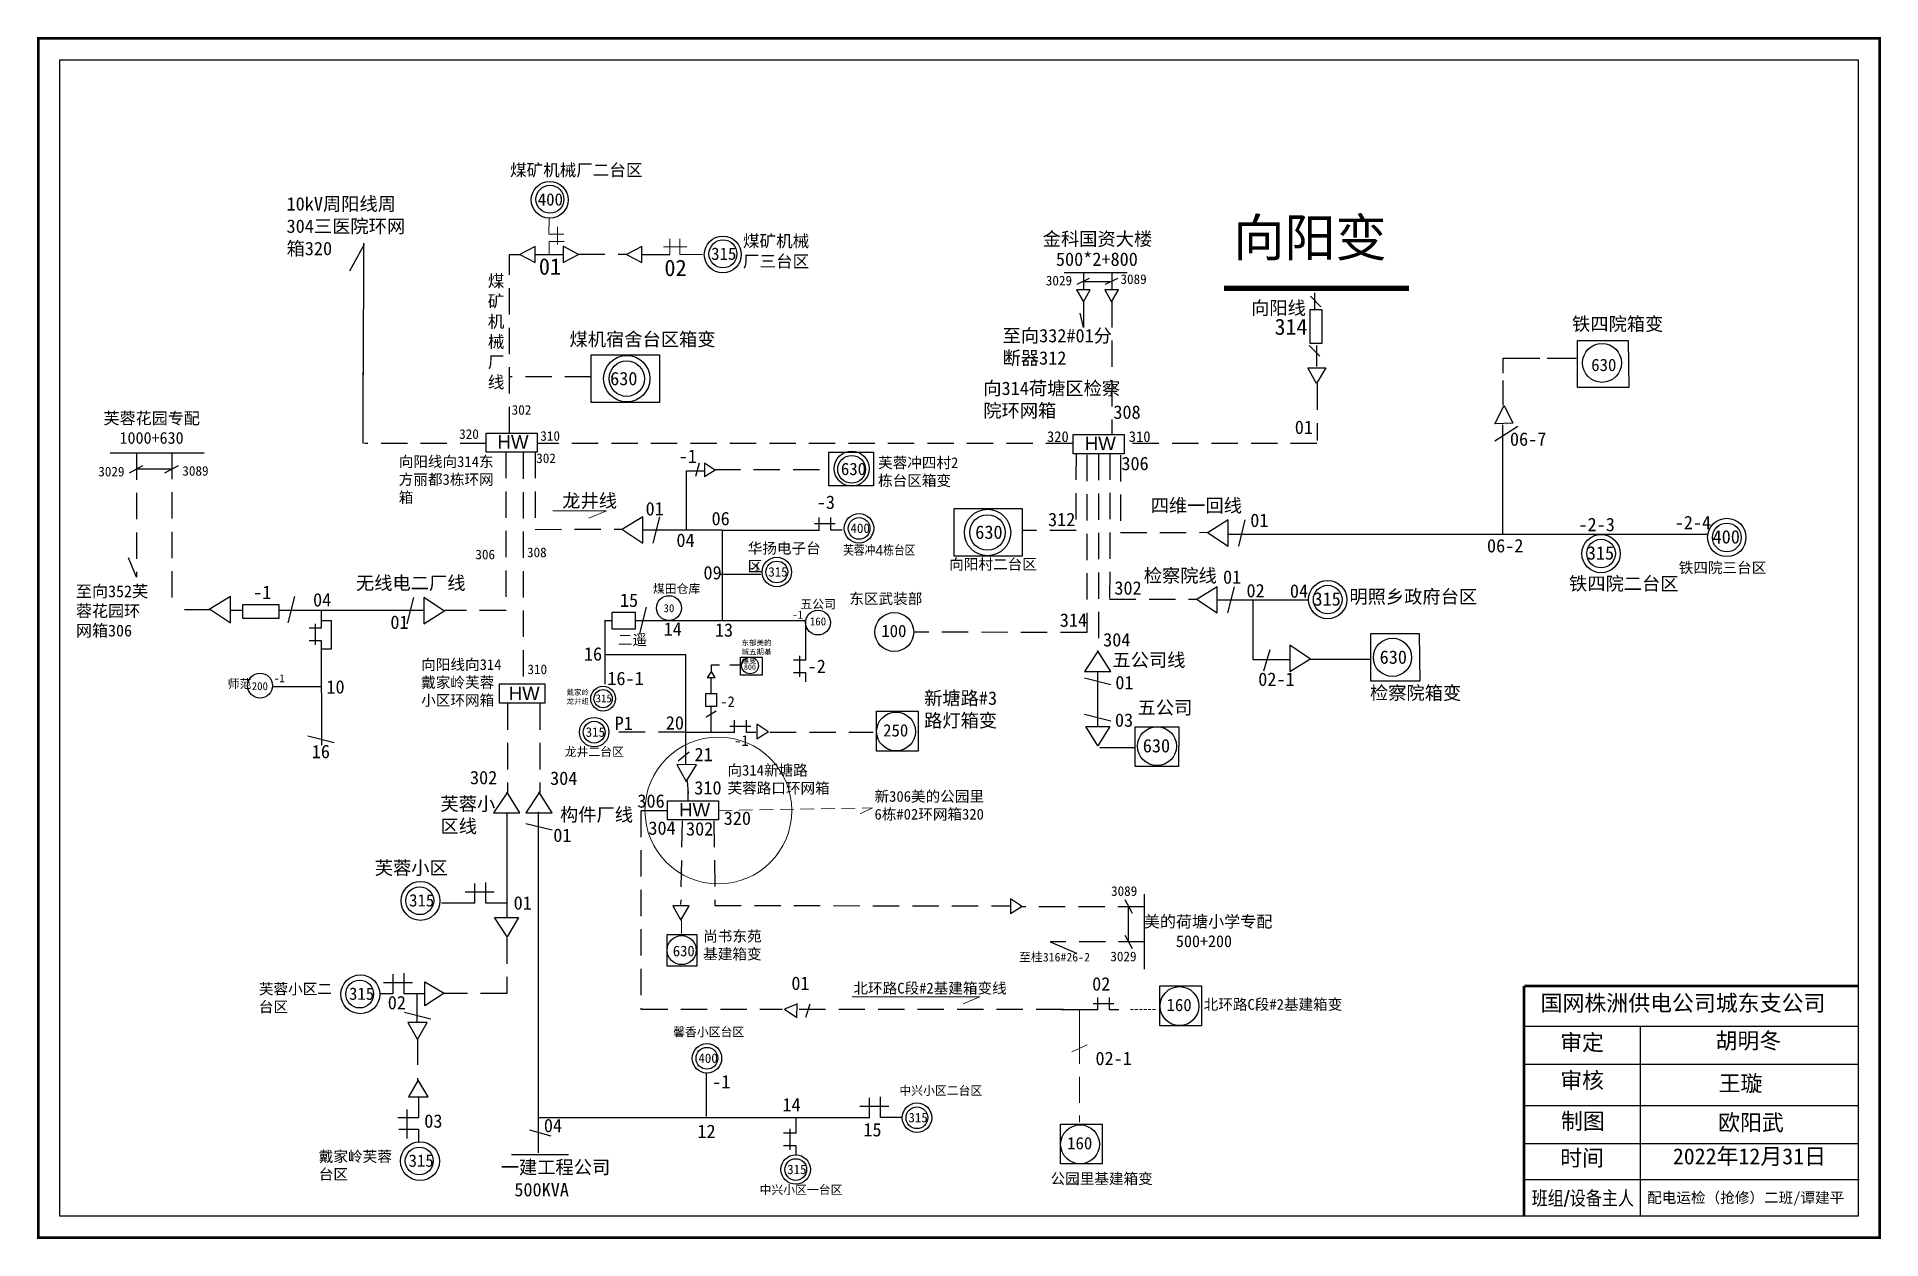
# Model space of a CAD drawing. Extents: x -442 to -97, y 0 to 224.
import ezdxf

# ---------------------------------------------------------------- set-up
doc = ezdxf.new("R2010")
doc.units = 0
doc.header["$LTSCALE"] = 0.774411
doc.linetypes.add('ACAD_ISO02W100', pattern=[15, 12, -3])
doc.linetypes.add('DASHED2', pattern=[9.525, 6.35, -3.175])
doc.layers.get('0').update_dxf_attribs({"linetype": 'CONTINUOUS'})
doc.layers.add('0-RefEdit0', color=7, linetype='CONTINUOUS')
doc.styles.add('hztxt_txtstyle_0.00_0_0', font='', dxfattribs={"bigfont": 'hztxt.shx'})
doc.styles.add('hztxt_txtstyle_2.00_0_0', font='', dxfattribs={"height": 2, "bigfont": 'hztxt.shx'})
doc.styles.add('hztxt_txtstyle_3.00_0_0', font='', dxfattribs={"height": 3, "bigfont": 'hztxt.shx'})
doc.styles.add('SimSun_txtstyle_2.30_0_0', font='simsun.ttc', dxfattribs={"height": 2.3})
doc.styles.get("Standard").update_dxf_attribs({"font": '', "height": 2.5})
doc.styles.add('字体', font='', dxfattribs={"height": 2.5})
doc.styles.add('宋体_txtstyle_1.62_0_0', font='SIMSUN.TTC', dxfattribs={"height": 1.62})
doc.styles.add('宋体_txtstyle_2.00_0_0', font='SIMSUN.TTC', dxfattribs={"height": 2})
doc.styles.add('宋体_txtstyle_200.00_0_0200', font='SIMSUN.TTC', dxfattribs={"height": 200})
doc.styles.add('宋体_txtstyle_3.00_0_0', font='SIMSUN.TTC', dxfattribs={"height": 3})
doc.styles.add('楷体_GB2312_txtstyle_1.00_0_0', font='SIMKAI.TTF', dxfattribs={"height": 1})
doc.styles.add('楷体_GB2312_txtstyle_2.00_0_0', font='', dxfattribs={"height": 2})
doc.styles.add('楷体_GB2312_txtstyle_2.50_0_0', font='', dxfattribs={"height": 2.5})
doc.styles.add('楷体_GB2312_txtstyle_200.00_0_0200', font='', dxfattribs={"height": 200})
doc.styles.get('hztxt_txtstyle_0.00_0_0').set_extended_font_data('hztxt')
doc.styles.get('hztxt_txtstyle_2.00_0_0').set_extended_font_data('hztxt')
doc.styles.get('hztxt_txtstyle_3.00_0_0').set_extended_font_data('hztxt')
doc.styles.get('Standard').set_extended_font_data('SimSun')
doc.styles.get('字体').set_extended_font_data('楷体_GB2312')
doc.styles.get('楷体_GB2312_txtstyle_2.00_0_0').set_extended_font_data('楷体_GB2312')
doc.styles.get('楷体_GB2312_txtstyle_2.50_0_0').set_extended_font_data('楷体_GB2312')
doc.styles.get('楷体_GB2312_txtstyle_200.00_0_0200').set_extended_font_data('楷体_GB2312')

msp = doc.modelspace()

# ---------------------------------------------------------------- linework, layer by layer
at = {"color": 7, "linetype": 'Continuous', "lineweight": 0, "ltscale": 0.639625}
for p, q in [((-346.03, 187.64), (-345.96, 190.61)), ((-346.03, 187.64), (-343.22, 187.64)), ((-345.96, 183.86), (-345.96, 186.3)), ((-345.96, 186.3), (-343.15, 186.3)), ((-344.43, 185.72), (-344.43, 188.99))]:
    msp.add_line(p, q, dxfattribs=at)
at = {"color": 7, "linetype": 'Continuous', "lineweight": 0, "ltscale": 0.987076}
for p, q in [((-323.41, 183.86), (-323.41, 186.77)), ((-321.55, 183.84), (-321.55, 186.75)), ((-324.61, 185.29), (-320.27, 185.29)), ((-321.55, 183.84), (-317.3, 183.84))]:
    msp.add_line(p, q, dxfattribs=at)
at = {"linetype": 'Continuous'}
for p, q in [((-380.52, 185.74), (-383.25, 180.75)), ((-380.63, 161.38), (-380.56, 185.96)), ((-201.81, 174.1), (-203.79, 176.07)), ((-202.03, 164.86), (-204.01, 166.84)), ((-202.64, 166.88), (-202.64, 162.92)), ((-202.63, 159.73), (-204.26, 162.68)), ((-204.22, 162.66), (-200.88, 162.68)), ((-200.88, 162.68), (-202.63, 159.73)), ((-167.78, 161.71), (-167.78, 164.46)), ((-167.78, 164.46), (-160.95, 164.46)), ((-159.58, 164.46), (-154.11, 164.46)), ((-380.69, 148.53), (-380.69, 161.86)), ((-167.78, 155.68), (-167.78, 160.34)), ((-169.34, 152.24), (-167.61, 155.67)), ((-167.61, 155.67), (-165.96, 152.35)), ((-169.35, 149.03), (-165.05, 151.76)), ((-165.96, 152.35), (-169.34, 152.24)), ((-167.86, 131.6), (-167.86, 152.06)), ((-219.15, 131.6), (-129.49, 131.6)), ((-423.02, 123.6), (-424.56, 127.21)), ((-405.5, 117.42), (-403.22, 117.42)), ((-221.17, 119.36), (-204.22, 119.36)), ((-207.61, 110.87), (-207.61, 105.96)), ((-203.93, 108.42), (-207.61, 110.87)), ((-214.55, 108.22), (-207.67, 108.22)), ((-211.38, 110.05), (-212.53, 106.03)), ((-207.61, 105.96), (-203.68, 108.42)), ((-203.85, 108.3), (-192.61, 108.3)), ((-252.39, 55.48), (-247.46, 53.38)), ((-163.83, 39.79), (-101.47, 39.79)), ((-142.19, 39.78), (-142.21, 4.3)), ((-163.83, 32.68), (-101.47, 32.68)), ((-163.83, 24.93), (-101.47, 24.93)), ((-163.83, 17.83), (-101.47, 17.83)), ((-163.68, 11.13), (-101.31, 11.13))]:
    msp.add_line(p, q, dxfattribs=at)
at = {"linetype": 'DASHED2'}
for p, q in [((-353.35, 150.51), (-353.35, 183.87)), ((-340.48, 183.88), (-331.52, 183.88)), ((-202.54, 159.73), (-202.54, 149.09)), ((-202.58, 148.58), (-238.5, 148.58)), ((-320.65, 94.67), (-334.55, 94.67)), ((-319.84, 90.93), (-321.87, 89.23)), ((-320.51, 92.62), (-320.51, 88.56)), ((-320.18, 85.54), (-320.02, 83.21)), ((-323.85, 79.98), (-328.82, 79.98)), ((-328.82, 79.98), (-328.82, 42.87)), ((-321.14, 78.09), (-321.42, 62.48)), ((-315.19, 78.11), (-315, 62.31)), ((-315, 62.31), (-259.75, 62.21)), ((-328.73, 42.93), (-302.36, 42.93)), ((-299.27, 42.93), (-250.94, 42.93)), ((-297.26, 43.88), (-298.09, 41.39)), ((-250.94, 42.93), (-249.87, 42.93))]:
    msp.add_line(p, q, dxfattribs=at)
at = {"color": 0, "linetype": 'Continuous'}
for p, q in [((-348.57, 185.36), (-351.45, 183.85)), ((-351.45, 183.85), (-348.57, 182.34)), ((-348.57, 182.34), (-348.57, 185.36)), ((-340.48, 183.86), (-343.36, 185.37)), ((-343.36, 185.37), (-343.36, 182.35)), ((-343.36, 182.35), (-340.48, 183.86)), ((-328.63, 185.36), (-331.5, 183.85)), ((-331.5, 183.85), (-328.63, 182.34)), ((-328.63, 182.34), (-328.63, 185.36)), ((-246.19, 178.83), (-240.9, 178.83)), ((-246.18, 170.19), (-246.77, 172.89)), ((-246.18, 175.02), (-246.18, 170.19)), ((-410.4, 146.73), (-427.96, 146.73)), ((-317.98, 144.9), (-318.61, 142.38)), ((-315.08, 143.64), (-316.97, 144.9)), ((-316.97, 144.9), (-316.97, 142.38)), ((-424.37, 143.09), (-421.85, 144.47)), ((-416.59, 143.79), (-423.04, 143.79)), ((-417.73, 143.09), (-415.21, 144.47)), ((-320.29, 132.39), (-320.29, 143.45)), ((-320.29, 143.45), (-317.1, 143.45)), ((-316.97, 142.38), (-314.96, 143.64)), ((-328.5, 134.86), (-332.43, 132.41)), ((-328.5, 129.96), (-328.5, 134.86)), ((-326.53, 129.96), (-325.3, 134.86)), ((-332.18, 132.41), (-328.5, 129.96)), ((-328.5, 132.41), (-313.7, 132.41)), ((-313.67, 132.42), (-313.67, 115.66)), ((-313.62, 132.4), (-295.49, 132.4)), ((-293.4, 132.41), (-291.21, 132.41)), ((-219.15, 134.28), (-223.08, 131.83)), ((-222.83, 131.83), (-219.15, 129.37)), ((-219.15, 129.37), (-219.15, 134.28)), ((-217.18, 129.37), (-215.95, 134.28)), ((-314.09, 124.15), (-306.44, 124.15)), ((-221.17, 121.82), (-225.1, 119.36)), ((-221.17, 116.91), (-221.17, 121.82)), ((-219.21, 116.91), (-217.98, 121.82)), ((-405.52, 120.01), (-409.45, 117.55)), ((-409.21, 117.55), (-405.52, 115.1)), ((-405.52, 115.1), (-405.52, 120.01)), ((-369.37, 117.37), (-396.44, 117.36)), ((-394.7, 115.1), (-393.47, 120.01)), ((-371.33, 119.82), (-372.56, 114.91)), ((-365.68, 117.37), (-369.37, 119.82)), ((-369.37, 119.82), (-369.37, 114.91)), ((-369.37, 114.91), (-365.44, 117.37)), ((-329.01, 113.07), (-327.78, 117.98)), ((-224.85, 119.36), (-221.17, 116.91)), ((-214.55, 119.43), (-214.55, 108.22)), ((-388.51, 115.5), (-386.7, 115.5)), ((-386.7, 115.5), (-386.7, 110.13)), ((-298.06, 115.52), (-298.06, 108.07)), ((-386.7, 110.13), (-388.56, 110.13)), ((-335.65, 109.15), (-320.53, 109.15)), ((-320.53, 109.15), (-320.53, 92.58)), ((-243.52, 109.64), (-245.97, 105.96)), ((-241.06, 105.96), (-243.52, 109.89)), ((-315.73, 105.95), (-316.46, 104.85)), ((-316.46, 104.85), (-314.99, 104.85)), ((-314.99, 104.85), (-315.73, 106.02)), ((-298.06, 105.8), (-298.06, 104.06)), ((-245.97, 105.96), (-241.06, 105.96)), ((-245.97, 104.8), (-241.06, 103.57)), ((-243.52, 105.96), (-243.52, 95.74)), ((-245.97, 97.99), (-241.06, 96.77)), ((-391.04, 93.98), (-386.13, 92.75)), ((-320.43, 94.64), (-311.36, 94.64)), ((-307.39, 94.61), (-309.12, 94.61)), ((-307.21, 96.15), (-307.21, 93.4)), ((-305.14, 94.77), (-307.21, 96.15)), ((-307.21, 93.4), (-305.01, 94.77)), ((-245.71, 95.69), (-241.22, 95.69)), ((-243.47, 92.08), (-245.71, 95.69)), ((-241.22, 95.69), (-243.47, 92.08)), ((-243.14, 91.82), (-236.73, 91.82)), ((-353.9, 83.28), (-356.36, 79.6)), ((-351.45, 79.6), (-353.9, 83.53)), ((-347.87, 83.28), (-350.32, 79.6)), ((-345.41, 79.6), (-347.87, 83.53)), ((-320.04, 83.96), (-320.04, 81.77)), ((-356.36, 79.6), (-351.45, 79.6)), ((-353.9, 79.6), (-353.9, 62.65)), ((-350.32, 79.6), (-345.41, 79.6)), ((-348.02, 79.78), (-348.02, 16.11)), ((-350.32, 77.63), (-345.41, 76.4)), ((-359.91, 66.38), (-359.91, 62.71)), ((-357.78, 62.71), (-357.78, 66.57)), ((-359.91, 62.71), (-366.09, 62.71)), ((-361.64, 64.83), (-356.23, 64.83)), ((-353.92, 62.71), (-357.78, 62.71)), ((-353.9, 62.74), (-353.9, 60.06)), ((-259.79, 63.54), (-259.79, 60.79)), ((-257.73, 62.16), (-259.79, 63.54)), ((-259.79, 60.79), (-257.59, 62.16)), ((-238.42, 63.4), (-237.05, 60.88)), ((-237.73, 55.61), (-237.73, 62.07)), ((-234.79, 50.4), (-234.79, 64.41)), ((-353.84, 56.45), (-356.2, 60.07)), ((-356.2, 60.07), (-351.72, 60.07)), ((-351.72, 60.07), (-353.84, 56.45)), ((-238.42, 56.76), (-237.05, 54.24)), ((-375.16, 49.46), (-375.16, 45.8)), ((-373.03, 45.8), (-373.03, 49.66)), ((-375.16, 45.8), (-377.51, 45.8)), ((-376.89, 47.92), (-371.48, 47.92)), ((-369.17, 45.8), (-373.03, 45.8)), ((-370.68, 45.79), (-370.68, 40.4)), ((-369.2, 48.04), (-365.59, 45.92)), ((-369.2, 43.55), (-369.2, 48.04)), ((-365.59, 45.92), (-369.2, 43.55)), ((-372.98, 42.38), (-368.08, 41.15)), ((-299.71, 43.89), (-302, 42.93)), ((-302, 42.93), (-299.72, 41.41)), ((-299.72, 41.41), (-299.64, 44)), ((-250.34, 42.86), (-243.51, 42.86)), ((-239.54, 42.83), (-241.28, 42.83)), ((-316.64, 31.13), (-316.64, 22.88)), ((-372.49, 18.79), (-372.49, 24.2)), ((-370.36, 26.52), (-370.36, 22.66)), ((-287.93, 24.83), (-282.52, 24.83)), ((-286.19, 26.38), (-286.19, 22.71)), ((-284.06, 22.71), (-284.06, 26.57)), ((-370.36, 22.66), (-374.22, 22.66)), ((-347.91, 22.7), (-286.07, 22.7)), ((-299.9, 22.7), (-299.9, 19.75)), ((-280.2, 22.71), (-284.06, 22.71)), ((-374.03, 20.53), (-370.36, 20.53)), ((-370.36, 20.53), (-370.36, 18.17)), ((-349.65, 20.4), (-345.67, 19.31)), ((-299.9, 17.48), (-299.9, 15.75)), ((-352.98, 15.8), (-342.38, 15.8))]:
    msp.add_line(p, q, dxfattribs=at)
at = {"color": 0, "linetype": 'ByBlock', "ltscale": 2}
for p, q in [((-249.77, 180.51), (-238.02, 180.51)), ((-245.09, 179.35), (-247.43, 178.24)), ((-246.16, 180.46), (-246.16, 177.34)), ((-239.81, 179.35), (-242.14, 178.24)), ((-240.9, 180.47), (-240.9, 177.35))]:
    msp.add_line(p, q, dxfattribs=at)
at = {"linetype": 'ACAD_ISO02W100'}
msp.add_line((-202.94, 173.6), (-202.94, 176.69), dxfattribs=at)
at = {"color": 0, "linetype": 'DASHED2'}
for p, q in [((-240.85, 175.16), (-240.85, 150.21)), ((-338.1, 161.02), (-353.34, 161.02)), ((-357.7, 148.58), (-380.44, 148.53)), ((-248.28, 148.58), (-348.28, 148.58)), ((-423.02, 146.71), (-423.02, 123.6)), ((-416.46, 146.82), (-416.46, 117.49)), ((-354.04, 146.97), (-354.04, 117.37)), ((-350.85, 146.86), (-350.85, 103.74)), ((-348.61, 146.97), (-348.61, 132.52)), ((-247.55, 146.66), (-247.6, 132.36)), ((-245.56, 146.45), (-245.55, 113.25)), ((-243.39, 146.6), (-243.38, 109.77)), ((-241.23, 146.7), (-241.28, 119.44)), ((-239.26, 146.39), (-239.26, 131.94)), ((-315.16, 143.68), (-293.63, 143.68)), ((-348.61, 132.52), (-332.36, 132.55)), ((-247.55, 132.34), (-257.64, 132.34)), ((-239.26, 131.94), (-223.01, 131.97)), ((-409.16, 117.5), (-416.48, 117.5)), ((-354.04, 117.37), (-365.44, 117.37)), ((-241.28, 119.47), (-225.03, 119.51)), ((-245.56, 113.25), (-277.88, 113.35)), ((-353.77, 100.01), (-353.77, 83.41)), ((-347.73, 100.01), (-347.73, 83.41)), ((-304.73, 94.68), (-285.48, 94.68)), ((-234.81, 62.04), (-257.92, 62.04)), ((-353.86, 56.33), (-353.86, 45.86)), ((-234.7, 55.48), (-252.39, 55.48)), ((-353.86, 45.86), (-365.78, 45.88)), ((-370.55, 37.43), (-370.55, 29.43))]:
    msp.add_line(p, q, dxfattribs=at)
at = {"color": 7, "linetype": 'Continuous', "lineweight": 0, "ltscale": 0.976246}
for p, q in [((-345.31, 136.01), (-335.24, 136.01)), ((-335.24, 136.01), (-338.58, 134.64))]:
    msp.add_line(p, q, dxfattribs=at)
at = {"color": 0}
for p, q in [((-295.62, 134.73), (-295.62, 132.46)), ((-293.35, 132.46), (-293.35, 134.73)), ((-296.43, 133.59), (-292.54, 133.59)), ((-388.58, 117.37), (-388.53, 114.07)), ((-388.53, 114.07), (-390.79, 114.07)), ((-389.66, 114.88), (-389.66, 110.99)), ((-335.66, 115.51), (-334.17, 115.51)), ((-335.58, 115.3), (-335.58, 103.62)), ((-329.93, 115.51), (-298.02, 115.51)), ((-390.79, 111.8), (-388.53, 111.8)), ((-388.53, 111.8), (-388.52, 92.21)), ((-298.05, 108.08), (-300.32, 108.08)), ((-299.19, 108.89), (-299.19, 105)), ((-300.32, 105.81), (-298.05, 105.81)), ((-388.64, 103.14), (-397.67, 103.14)), ((-311.39, 96.87), (-311.39, 94.6)), ((-309.12, 94.6), (-309.12, 96.87)), ((-308.31, 95.74), (-312.2, 95.74)), ((-243.55, 45.1), (-243.55, 42.83)), ((-241.28, 42.83), (-241.28, 45.1)), ((-240.47, 43.96), (-244.36, 43.96)), ((-299.9, 19.76), (-302.17, 19.76)), ((-302.17, 17.49), (-299.9, 17.49)), ((-301.03, 20.57), (-301.03, 16.68))]:
    msp.add_line(p, q, dxfattribs=at)
for p, q in [((-315.64, 106.11), (-315.64, 107.25)), ((-315.64, 107.25), (-314.13, 107.25)), ((-312.24, 107.25), (-310.34, 107.25)), ((-315.7, 101.89), (-315.7, 104.66)), ((-314.76, 98.55), (-316.65, 97.48)), ((-315.7, 94.65), (-315.7, 99.38))]:
    msp.add_line(p, q)
at = {"color": 7, "linetype": 'DASHED2', "lineweight": 0, "ltscale": 0.520111}
for p, q in [((-314.36, 80.03), (-285.59, 80.52)), ((-285.59, 80.52), (-288.92, 78.96))]:
    msp.add_line(p, q, dxfattribs=at)
at = {"color": 7, "linetype": 'Continuous', "lineweight": 0, "ltscale": 0.236353}
msp.add_line((-321.26, 59.54), (-321.26, 57.09), dxfattribs=at)
at = {"color": 7, "linetype": 'Continuous', "lineweight": 0, "ltscale": 0.980442}
msp.add_line((-289.43, 45.21), (-265.51, 45.21), dxfattribs=at)
at = {"color": 7, "linetype": 'Continuous', "lineweight": 0, "ltscale": 0.302605}
msp.add_line((-265.51, 45.21), (-268.64, 43.96), dxfattribs=at)
at = {"color": 7, "linetype": 'Continuous', "lineweight": 0, "ltscale": 1.235074}
msp.add_line((-246.93, 42.86), (-246.93, 32.74), dxfattribs=at)
at = {"color": 7, "linetype": 'DASHED2', "lineweight": 0, "ltscale": 0.11202}
msp.add_line((-237.38, 42.89), (-232.54, 42.89), dxfattribs=at)
at = {"color": 7, "linetype": 'Continuous', "lineweight": 0, "ltscale": 0.211775}
msp.add_line((-245.48, 36.29), (-248.36, 34.96), dxfattribs=at)
at = {"color": 7, "linetype": 'DASHED2', "lineweight": 0, "ltscale": 0.980442}
msp.add_line((-246.88, 30.29), (-246.88, 21.85), dxfattribs=at)
at = {"linetype": 'Continuous', "const_width": 0.5}
msp.add_lwpolyline([(-441.41, 224.22), (-97.43, 224.22), (-97.43, 0.26), (-441.41, 0.26)], close=True, dxfattribs=at)
at = {"linetype": 'Continuous'}
for points in [[(-437.36, 220.18), (-101.48, 220.18), (-101.48, 4.3), (-437.36, 4.3)], [(-153.92, 167.76), (-144.42, 167.76), (-144.32, 158.98), (-153.92, 158.98)], [(-403.18, 118.5), (-396.47, 118.5), (-396.47, 115.85), (-403.18, 115.85)], [(-192.49, 104.18), (-192.49, 113.08), (-183.48, 113.08), (-183.37, 104.18)]]:
    msp.add_lwpolyline(points, close=True, dxfattribs=at)
at = {"color": 0}
for points in [[(-246.18, 175.02), (-244.91, 177.23), (-247.46, 177.23)], [(-240.93, 175.03), (-239.65, 177.24), (-242.2, 177.24)]]:
    msp.add_lwpolyline(points, close=True, dxfattribs=at)
at = {"linetype": 'Continuous'}
for points, const_width in [([(-185.37, 177.5), (-219.92, 177.51)], 1), ([(-163.87, 47.29), (-163.9, 4.3)], 0.5), ([(-163.83, 47.29), (-101.47, 47.29)], 0.5)]:
    msp.add_lwpolyline(points, dxfattribs=dict(at, const_width=const_width))
at = {"linetype": 'ACAD_ISO02W100'}
msp.add_lwpolyline([(-201.62, 167.2), (-203.83, 167.2), (-203.83, 173.6), (-201.62, 173.6)], close=True, dxfattribs=at)
at = {"color": 0, "linetype": 'Continuous'}
for points in [[(-338.1, 156.21), (-338.1, 165.11), (-325.36, 165.11), (-325.36, 156.21)], [(-357.73, 150.48), (-348.24, 150.48), (-348.24, 146.93), (-357.73, 146.93)], [(-248.07, 150.21), (-238.58, 150.21), (-238.58, 146.65), (-248.07, 146.65)], [(-293.72, 146.93), (-285.37, 146.93), (-285.37, 140.65), (-293.72, 140.65)], [(-270.33, 127.5), (-270.33, 136.4), (-257.59, 136.4), (-257.59, 127.5)], [(-355.26, 103.69), (-346.8, 103.69), (-346.8, 100.06), (-355.26, 100.06)], [(-284.85, 98.57), (-277.06, 98.57), (-277.06, 91.11), (-284.85, 91.11)], [(-236.52, 88.22), (-236.52, 95.63), (-228.37, 95.63), (-228.44, 88.22)], [(-323.85, 81.81), (-314.36, 81.81), (-314.36, 78.26), (-323.85, 78.26)], [(-323.94, 56.85), (-318.41, 56.85), (-318.41, 50.99), (-323.94, 50.97)], [(-231.91, 47.3), (-224.13, 47.3), (-224.13, 39.84), (-231.91, 39.84)], [(-370.55, 37.29), (-368.74, 40.42), (-372.36, 40.42)], [(-370.41, 29.68), (-372.22, 26.55), (-368.6, 26.55)], [(-250.48, 21.49), (-242.69, 21.49), (-242.69, 14.03), (-250.48, 14.03)]]:
    msp.add_lwpolyline(points, close=True, dxfattribs=at)
at = {"linetype": 'DASHED2'}
for points in [[(-334.22, 117.06), (-329.9, 117.06), (-329.9, 113.89), (-334.22, 113.89)], [(-318.48, 88.56), (-322.15, 88.65), (-320.4, 85.42)], [(-322.9, 62.21), (-321.38, 59.55), (-319.83, 62.2)]]:
    msp.add_lwpolyline(points, close=True, dxfattribs=at)
for points in [[(-310.22, 108.69), (-306.19, 108.69), (-306.19, 105.29), (-310.22, 105.29)], [(-316.71, 101.89), (-314.69, 101.89), (-314.69, 99.44), (-316.71, 99.44)]]:
    msp.add_lwpolyline(points, close=True)
at = {"color": 0}
for centre in [(-345.87, 194.04), (-313.55, 183.83)]:
    msp.add_circle(centre, 3.44, dxfattribs=at)
at = {"color": 0, "linetype": 'ByBlock'}
for centre in [(-345.83, 194.16), (-313.51, 183.96)]:
    msp.add_circle(centre, 2.61, dxfattribs=at)
at = {"color": 7, "linetype": 'Continuous'}
msp.add_circle((-149.31, 163.6), 3.63, dxfattribs=at)
at = {"color": 0, "linetype": 'Continuous'}
for centre, radius in [((-331.48, 160.66), 4.33), ((-331.48, 160.66), 3.31), ((-289.48, 143.88), 3.27), ((-289.48, 143.73), 2.6), ((-288.09, 132.71), 2.75), ((-288.09, 132.71), 2.03), ((-264.09, 131.94), 4.33), ((-264.09, 131.94), 3.31), ((-303.45, 124.56), 2.75), ((-303.45, 124.56), 2.03), ((-323.6, 117.82), 2.32), ((-295.75, 115.12), 2.32), ((-281.51, 113.35), 3.63), ((-399.97, 103.35), 2.32), ((-335.89, 100.91), 2.32), ((-335.89, 100.91), 1.71), ((-337.56, 94.65), 2.75), ((-337.56, 94.65), 2.03), ((-281.17, 94.78), 3.63), ((-232.44, 92.04), 3.63), ((-370.01, 63.15), 3.63), ((-370.14, 63.19), 2.6), ((-321.22, 53.96), 2.71), ((-381.24, 45.72), 3.63), ((-381.37, 45.76), 2.6), ((-228.23, 43.51), 3.63), ((-316.5, 33.76), 2.75), ((-316.5, 33.76), 2.03), ((-277.27, 22.67), 2.75), ((-277.27, 22.67), 2.03), ((-246.8, 17.7), 3.63), ((-370.1, 14.55), 3.63), ((-370.24, 14.59), 2.6), ((-299.92, 12.99), 2.75), ((-299.92, 12.99), 2.03)]:
    msp.add_circle(centre, radius, dxfattribs=at)
at = {"linetype": 'Continuous'}
for centre, radius in [((-126, 131.01), 3.58), ((-149.49, 128), 3.58), ((-126, 131.01), 2.68), ((-149.49, 128), 2.68), ((-200.55, 119.41), 3.58), ((-200.55, 119.41), 2.68), ((-188.45, 108.62), 3.57)]:
    msp.add_circle(centre, radius, dxfattribs=at)
msp.add_circle((-308.45, 107.12), 1.57)
at = {"color": 12, "linetype": 'Continuous', "lineweight": 0, "ltscale": 0.743186, "true_color": 0xc00000}
msp.add_circle((-314.36, 80.03), 13.71, dxfattribs=at)
at = {"layer": '0-RefEdit0', "color": 0, "linetype": 'ByBlock', "ltscale": 2}
for p, q in [((-353.35, 183.87), (-351.44, 183.87)), ((-348.57, 183.86), (-343.35, 183.86)), ((-328.63, 183.86), (-323.41, 183.86))]:
    msp.add_line(p, q, dxfattribs=at)

# ---------------------------------------------------------------- texts
at = {"color": 0, "linetype": 'Continuous'}
msp.add_text('金科国资大楼', height=2.5, dxfattribs=at).set_placement((-253.79, 185.5))
at = {"linetype": 'Continuous'}
for s, p in [('400', (-128.66, 129.88)), ('315', (-152.15, 126.87)), ('315', (-203.21, 118.28)), ('630', (-190.85, 107.42)), ('630', (-235.09, 90.88))]:
    msp.add_text(s, height=2.5, dxfattribs=at).set_placement(p)
at = {"color": 0, "attachment_point": 1}
for s, insert, char_height, width, style in [('煤矿机械厂二台区', (-353.27, 200.74), 2.267, 25.3488, '字体'), ('煤矿机械厂三台区', (-309.77, 187.49), 2.267, 13.1136, '字体'), ('煤矿机械厂线', (-357.43, 180.03), 2.267, 3.0792, '字体'), ('{\\fSimSun|b0|i0|c134|p2;\\H0.88x;  芙蓉花园专配\\P    1000+630}', (-432.21, 154.37), 2.5, 26.5534, 'hztxt_txtstyle_0.00_0_0'), ('{\\fSimSun|b0|i0|c134|p2;\\H0.72x;3029}', (-430.19, 144.21), 2.5, 21.8167, 'hztxt_txtstyle_0.00_0_0'), ('{\\fSimSun|b0|i0|c134|p2;\\H0.72x;3089}', (-414.49, 144.34), 2.5, 21.8167, 'hztxt_txtstyle_0.00_0_0'), ('向阳村二台区', (-271.24, 127.02), 2, 19.8665, '字体'), ('{\\fSimSun|b0|i0|c134|p2;\\H0.88x;至向352芙蓉花园环网箱306}', (-434.37, 122.06), 2.5, 14.2525, 'hztxt_txtstyle_0.00_0_0'), ('煤田仓库', (-326.59, 122.24), 1.62, 10.6461, '字体'), ('{\\fSimSun|b0|i0|c134|p2;东区武装部}', (-289.9, 120.58), 2, 19.8665, '字体'), ('五公司 ', (-299.04, 119.37), 1.62, 10.6461, '字体'), ('东部美的城五期基建变', (-310.04, 111.84), 1, 6.1038, '字体'), ('师范', (-406.02, 104.49), 1.62, 10.6461, '字体'), ('龙井二台区', (-343.06, 91.79), 1.62, 14.1422, '字体'), ('{\\fSimSun|b0|i0|c134|p2;\\H0.72x;3089}', (-241.02, 65.89), 2.5, 21.8167, 'hztxt_txtstyle_0.00_0_0'), ('{\\fSimSun|b0|i0|c134|p2;\\H0.88x;美的荷塘小学专配\\P    500+200}', (-234.89, 60.4), 2.5, 26.5534, 'hztxt_txtstyle_0.00_0_0'), ('{\\fSimSun|b0|i0|c134|p2;至桂316#26-2}', (-258.19, 53.46), 1.62, 14.8339, '字体'), ('{\\fSimSun|b0|i0|c134|p2;\\H0.72x;3029}', (-241.15, 53.68), 2.5, 21.8167, 'hztxt_txtstyle_0.00_0_0'), ('{\\fSimSun|b0|i0|c134|p2;馨香小区台区}', (-322.81, 39.48), 1.62, 18.0058, '字体')]:
    msp.add_mtext(s, dxfattribs=dict(at, insert=insert, char_height=char_height, width=width, style=style))
at = {"color": 1, "linetype": 'Continuous', "true_color": 0xff0000, "insert": (-395.02, 194.55), "char_height": 2.5, "width": 23.3192, "attachment_point": 1, "style": '楷体_GB2312_txtstyle_2.50_0_0'}
msp.add_mtext('{\\fSimSun|b0|i0|c134|p2;10kV周阳线周304三医院环网箱320}', dxfattribs=at)
at = {"color": 0, "attachment_point": 1}
for s, insert, char_height, width in [('400', (-348.1, 195.28), 2.306, 12.2781), ('01', (-347.9, 183.14), 3.063, 21.8788), ('02', (-324.45, 182.88), 3.063, 21.8788), ('315', (-315.71, 185.14), 2.306, 12.2781), ('630', (-291.47, 144.96), 2.3, 4.8377), ('400', (-289.68, 133.62), 1.77, 3.7226), ('-1', (-308.65, 126.17), 1.49, 10.6461), ('315', (-305.04, 125.47), 1.77, 3.7226), ('30', (-324.61, 118.54), 1.49, 3.1348), ('-1', (-300.56, 117.33), 1.49, 3.1348), ('160', (-297.28, 116.08), 1.49, 3.1348), ('100', (-283.93, 114.71), 2.3, 4.8377), ('200', (-401.53, 103.99), 1.49, 3.1348), ('-1', (-397.38, 105.46), 1.49, 3.1348), ('315', (-337.29, 101.72), 1.49, 3.1348), ('315', (-339.15, 95.56), 1.77, 3.7226), ('250', (-283.59, 96.15), 2.3, 4.8377), ('315', (-372.13, 64.41), 2.3, 4.8377), ('630', (-322.87, 54.8), 2, 3.6075), ('315', (-383.36, 46.98), 2.3, 4.8377), ('400', (-318.09, 34.67), 1.77, 3.7226), ('315', (-278.86, 23.58), 1.77, 3.7226), ('315', (-372.23, 15.81), 2.3, 4.8377), ('315', (-301.51, 13.9), 1.77, 3.7226)]:
    msp.add_mtext(s, dxfattribs=dict(at, insert=insert, char_height=char_height, width=width))
at = {"color": 7, "linetype": 'Continuous', "attachment_point": 1}
for s, insert, char_height, width, style in [('向阳变', (-218.18, 190.5), 7, 132.2648, '字体'), ('{\\fSimSun|b0|i0|c134|p2;向阳线向314戴家岭芙蓉小区环网箱}', (-369.87, 108.28), 2, 15.2356, '楷体_GB2312_txtstyle_2.00_0_0'), ('P1', (-333.73, 97.57), 2.5, 25.5967, '楷体_GB2312_txtstyle_2.50_0_0'), ('320', (-313.37, 79.84), 2.5, 25.5967, '楷体_GB2312_txtstyle_2.50_0_0'), ('芙蓉小区二台区', (-400.19, 47.71), 2, 14.8169, '宋体_txtstyle_2.00_0_0'), ('02-1', (-243.93, 34.99), 2.5, 28.7955, '楷体_GB2312_txtstyle_2.50_0_0'), ('2022年12月31日', (-136.08, 16.96), 3, 31.0354, '宋体_txtstyle_3.00_0_0'), ('{\\fSimSun|b0|i0|c134|p2;戴家岭芙蓉台区}', (-389, 16.44), 2, 14.8169, '楷体_GB2312_txtstyle_2.00_0_0')]:
    msp.add_mtext(s, dxfattribs=dict(at, insert=insert, char_height=char_height, width=width, style=style))
at = {"color": 0, "linetype": 'Continuous', "attachment_point": 1, "style": '字体'}
for s, insert, char_height, width in [('500*2+800', (-251.32, 184.22), 2.5, 28.7955), ('{\\H0.72x;3029}', (-253.2, 179.87), 2.5, 28.7955), ('{\\H0.72x;3089}', (-239.26, 180.14), 2.5, 28.7955), ('{\\fSimSun|b0|i0|c134|p2;煤机宿舍台区箱变}', (-342.17, 169.27), 2.5, 28.7955), ('至向332#01分断器312', (-261.28, 169.94), 2.5, 20.6237), ('630', (-334.58, 161.93), 2.5, 28.7955), ('{\\fSimSun|b0|i0|c134|p2;\\H0.72x;302}', (-352.97, 155.73), 2.5, 28.7955), ('308', (-240.59, 155.66), 2.5, 28.7955), ('{\\fSimSun|b0|i0|c134|p2;\\H0.72x;320}', (-362.78, 151.22), 2.5, 28.7955), ('{\\fArial|b0|i0|c0|p32;HW}', (-355.63, 150.11), 2.5, 28.7955), ('{\\fSimSun|b0|i0|c134|p2;\\H0.72x;310}', (-347.62, 150.86), 2.5, 28.7955), ('{\\fArial|b0|i0|c0|p32;HW}', (-245.94, 149.81), 2.5, 28.7955), ('{\\fSimSun|b0|i0|c134|p2;\\H0.72x;302}', (-348.39, 146.7), 2.5, 28.7955), ('-1', (-321.77, 147.43), 2.5, 25.5967), ('306', (-239.09, 146.07), 2.5, 28.7955), ('-3', (-295.98, 138.84), 2.5, 25.5967), ('四维一回线', (-233.62, 138.22), 2.5, 28.7955), ('01', (-327.96, 137.62), 2.5, 25.5967), ('06', (-315.64, 135.79), 2.5, 25.5967), ('312', (-252.79, 135.62), 2.5, 28.7955), ('04', (-322.2, 131.75), 2.5, 25.5967), ('630', (-266.38, 133.25), 2.5, 28.7955), ('{\\fSimSun|b0|i0|c134|p2;306}', (-359.75, 128.73), 1.8, 28.7955), ('{\\fSimSun|b0|i0|c134|p2;308}', (-350.11, 129.13), 1.8, 28.7955), ('09', (-317.15, 125.68), 2.5, 25.5967), ('检察院线', (-234.91, 125.14), 2.5, 28.7955), ('01', (-220.1, 124.87), 2.5, 25.5967), ('{\\fSimSun|b0|i0|c134|p2;-1}', (-401.26, 122.03), 2.5, 25.5967), ('{\\fSimSun|b0|i0|c134|p2;04}', (-390.07, 120.63), 2.5, 25.5967), ('302', (-240.4, 122.83), 2.5, 28.7955), ('15', (-332.75, 120.55), 2.5, 25.5967), ('01', (-375.63, 116.44), 2.5, 25.5967), ('14', (-324.59, 115.15), 2.5, 25.5967), ('13', (-315.02, 114.98), 2.5, 25.5967), ('314', (-250.59, 116.83), 2.5, 28.7955), ('16', (-339.48, 110.52), 2.5, 25.5967), ('304', (-242.5, 113.16), 2.5, 28.7955), ('{\\fSimSun|b0|i0|c134|p2;\\H0.72x;310}', (-350.03, 107.29), 2.5, 28.7955), ('-2', (-297.7, 108.21), 2.5, 25.5967), ('五公司线', (-240.76, 109.4), 2.5, 28.7955), ('10', (-387.58, 104.36), 2.5, 25.5967), ('16-1', (-335.11, 105.94), 2.5, 25.5967), ('01', (-240.21, 105.17), 2.5, 28.7955), ('{\\fArial|b0|i0|c0|p32;HW}', (-353.54, 103.18), 2.5, 28.7955), ('{\\fSimSun|b0|i0|c134|p2;新塘路#3路灯箱变}', (-275.94, 102.26), 2.5, 14.9354), ('五公司', (-236.07, 100.49), 2.5, 28.7955), ('20', (-324.19, 97.65), 2.5, 25.5967), ('03', (-240.29, 98.16), 2.5, 28.7955), ('16', (-390.31, 92.3), 2.5, 25.5967), ('21', (-318.82, 91.74), 2.5, 25.5967), ('{\\fSimSun|b0|i0|c134|p2;302}', (-360.76, 87.43), 2.5, 28.7955), ('{\\fSimSun|b0|i0|c134|p2;304}', (-345.8, 87.31), 2.5, 28.7955), ('芙蓉小区线', (-366.28, 82.52), 2.5, 12.7483), ('306', (-329.49, 83.06), 2.5, 25.5967), ('310', (-318.87, 85.52), 2.5, 25.5967), ('构件厂线', (-343.95, 80.51), 2.5, 28.7955), ('{\\fArial|b0|i0|c0|p32;HW}', (-321.72, 81.41), 2.5, 28.7955), ('01', (-345.2, 76.66), 2.5, 25.5967), ('304', (-327.44, 78), 2.5, 25.5967), ('302', (-320.41, 77.86), 2.5, 25.5967), ('芙蓉小区', (-378.55, 70.57), 2.5, 21.7386), ('{\\fSimSun|b0|i0|c134|p2;01}', (-352.61, 64.03), 2.5, 25.5967), ('01', (-300.73, 49.03), 2.5, 28.7955), ('02', (-244.55, 48.91), 2.5, 28.7955), ('{\\fSimSun|b0|i0|c134|p2;02}', (-376.12, 45.41), 2.5, 25.5967), ('{\\fSimSun|b0|i0|c134|p2;-1}', (-315.52, 30.63), 2.5, 25.5967), ('{\\fSimSun|b0|i0|c134|p2;14}', (-302.4, 26.34), 2.5, 25.5967), ('{\\fSimSun|b0|i0|c134|p2;03}', (-369.3, 23.3), 2.5, 25.5967), ('04', (-346.96, 22.46), 2.5, 25.5967), ('{\\fSimSun|b0|i0|c134|p2;12}', (-318.28, 21.38), 2.5, 25.5967), ('{\\fSimSun|b0|i0|c134|p2;15}', (-287.28, 21.68), 2.5, 25.5967), ('一建工程公司', (-355.02, 14.68), 2.5, 39.2708), ('500KVA', (-352.48, 10.49), 2.5, 28.7955)]:
    msp.add_mtext(s, dxfattribs=dict(at, insert=insert, char_height=char_height, width=width))
at = {"linetype": 'Continuous', "attachment_point": 1}
for s, insert, char_height, width, style in [('向阳线', (-214.87, 175.11), 2.5, 10.5993, '字体'), ('铁四院箱变', (-154.91, 172.13), 2.5, 25.5967, '字体'), ('{\\fSimSun|b0|i0|c134|p2;向}314{\\fSimSun|b0|i0|c134|p2;荷塘区检察院环网箱}', (-264.88, 160.11), 2.5, 25.6454, '字体'), ('01', (-206.7, 152.83), 2.5, 28.7955, '字体'), ('06-7', (-166.51, 150.63), 2.5, 25.5967, '字体'), ('{\\fSimSun|b0|i0|c134|p2;向阳线向314东方丽都3栋环网箱}', (-374.07, 146.17), 2, 18.502, '字体'), ('{\\fSimSun|b0|i0|c134|p2;芙蓉冲四村2栋台区箱变}', (-284.54, 145.97), 2, 16.7241, '字体'), ('01', (-215.02, 135.47), 2.5, 25.5967, '字体'), ('{\\fSimSun|b0|i0|c134|p2;-2-3}', (-153.72, 134.68), 2.5, 25.5967, '字体'), ('{\\fSimSun|b0|i0|c134|p2;-2-4}', (-135.74, 135.05), 2.5, 25.5967, '字体'), ('{\\fSimSun|b0|i0|c134|p2;06-2}', (-170.8, 130.72), 2.5, 25.5967, '字体'), ('铁四院二台区', (-155.48, 123.65), 2.5, 25.5967, '字体'), ('{\\fSimSun|b0|i0|c134|p2;铁四院三台区}', (-134.99, 126.37), 2, 25.5967, '楷体_GB2312_txtstyle_2.00_0_0'), ('02', (-215.72, 122.33), 2.5, 25.5967, '字体'), ('04', (-207.61, 122.26), 2.5, 25.5967, '字体'), ('明照乡政府台区', (-196.5, 121.21), 2.5, 26.1051, '字体'), ('02-1', (-213.53, 105.79), 2.5, 25.5967, '字体'), ('检察院箱变', (-192.66, 103.24), 2.5, 28.7955, '字体'), ('向314新塘路^M^J芙蓉路口环网箱', (-312.66, 88.55), 2, 25.6454, '宋体_txtstyle_2.00_0_0'), ('国网株洲供电公司城东支公司', (-160.79, 45.58), 3, 82.0179, '宋体_txtstyle_3.00_0_0'), ('审定', (-157.14, 38.23), 3, 23.4615, '字体'), ('胡明冬', (-128.11, 38.56), 3, 23.4615, '宋体_txtstyle_3.00_0_0'), ('审核', (-157.14, 31.16), 3, 23.4615, '字体'), ('{\\fSimSun|b0|i0|c134|p2;王璇}', (-127.53, 30.59), 3, 33.0539, '字体'), ('制图', (-156.98, 23.54), 3, 23.4615, '字体'), ('欧阳武', (-127.63, 23.27), 3, 38.7889, '宋体_txtstyle_3.00_0_0'), ('时间', (-157.14, 16.66), 3, 23.4615, '字体')]:
    msp.add_mtext(s, dxfattribs=dict(at, insert=insert, char_height=char_height, width=width, style=style))
at = {"linetype": 'Continuous', "insert": (-210.47, 171.85), "char_height": 3, "width": 6.7865, "attachment_point": 1}
msp.add_mtext('314', dxfattribs=at)
at = {"insert": (-151.33, 164.38), "char_height": 2.3, "width": 4.8377, "attachment_point": 1}
msp.add_mtext('630', dxfattribs=at)
at = {"color": 7, "linetype": 'Continuous', "lineweight": 0, "ltscale": 0.626234, "char_height": 2, "attachment_point": 1}
for s, insert, style in [('320', (-253, 150.84), '楷体_GB2312_txtstyle_2.00_0_0'), ('310', (-237.72, 150.84), '楷体_GB2312_txtstyle_200.00_0_0200')]:
    msp.add_mtext(s, dxfattribs=dict(at, insert=insert, style=style))
at = {"color": 2, "linetype": 'Continuous', "true_color": 0xffff00, "char_height": 2.5, "width": 28.7955, "attachment_point": 1, "style": '楷体_GB2312_txtstyle_2.50_0_0'}
for s, insert in [('龙井线', (-343.53, 139.12)), ('无线电二厂线', (-382.05, 123.76))]:
    msp.add_mtext(s, dxfattribs=dict(at, insert=insert))
at = {"color": 7, "attachment_point": 1}
for s, insert, char_height, width, style in [('华扬电子台区', (-308.88, 130), 2, 14.1422, '楷体_GB2312_txtstyle_2.00_0_0'), ('芙蓉冲4栋台区', (-291.06, 129.59), 2, 22.692, 'hztxt_txtstyle_2.00_0_0'), ('戴家岭^M^J龙井组', (-342.72, 102.59), 1, 15.366, '楷体_GB2312_txtstyle_1.00_0_0'), ('160', (-230.65, 44.88), 2.3, 4.8377, 'SimSun_txtstyle_2.30_0_0'), ('中兴小区二台区', (-280.55, 28.54), 1.62, 18.0058, '宋体_txtstyle_1.62_0_0'), ('160', (-249.22, 19.06), 2.3, 4.8377, 'SimSun_txtstyle_2.30_0_0'), ('中兴小区一台区', (-306.66, 10.01), 1.62, 18.0058, '宋体_txtstyle_1.62_0_0')]:
    msp.add_mtext(s, dxfattribs=dict(at, insert=insert, char_height=char_height, width=width, style=style))
at = {"color": 2, "linetype": 'Continuous', "lineweight": 0, "ltscale": 0.783573, "true_color": 0xffff00, "insert": (-333.14, 112.91), "char_height": 2, "attachment_point": 1, "style": '楷体_GB2312_txtstyle_200.00_0_0200'}
msp.add_mtext('二遥', dxfattribs=at)
at = {"insert": (-309.59, 107.31), "char_height": 1, "width": 2.2683, "attachment_point": 1, "style": '字体'}
msp.add_mtext('800', dxfattribs=at)
at = {"color": 7, "linetype": 'Continuous', "lineweight": 0, "ltscale": 0.403072, "char_height": 2, "attachment_point": 1, "style": '楷体_GB2312_txtstyle_200.00_0_0200'}
for s, insert in [('-2', (-314.01, 101.35)), ('-1', (-311.4, 94.09))]:
    msp.add_mtext(s, dxfattribs=dict(at, insert=insert))
at = {"color": 1, "linetype": 'DASHED2', "lineweight": 0, "ltscale": 0.520111, "true_color": 0xff0000, "insert": (-285.2, 83.67), "char_height": 2, "attachment_point": 1, "style": '宋体_txtstyle_200.00_0_0200'}
msp.add_mtext('新306美的公园里^M^J6栋#02环网箱320', dxfattribs=at)
at = {"color": 7, "linetype": 'Continuous', "lineweight": 0, "ltscale": 0.689549, "insert": (-317.21, 57.57), "char_height": 2, "width": 12.4705, "attachment_point": 1, "style": '楷体_GB2312_txtstyle_2.00_0_0'}
msp.add_mtext('{\\fSimSun|b0|i0|c134|p2;尚书东苑基建箱变}', dxfattribs=at)
at = {"color": 2, "linetype": 'DASHED2', "lineweight": 0, "ltscale": 0.980442, "true_color": 0xffff00, "insert": (-289.14, 47.86), "char_height": 2, "attachment_point": 1, "style": '楷体_GB2312_txtstyle_200.00_0_0200'}
msp.add_mtext('北环路C段#2基建箱变线', dxfattribs=at)
at = {"color": 7, "linetype": 'DASHED2', "lineweight": 0, "ltscale": 0.980442, "char_height": 2, "attachment_point": 1, "style": '楷体_GB2312_txtstyle_200.00_0_0200'}
for s, insert in [('北环路C段#2基建箱变', (-223.72, 44.83)), ('公园里基建箱变', (-252.32, 12.29))]:
    msp.add_mtext(s, dxfattribs=dict(at, insert=insert))
at = {"color": 7, "linetype": 'Continuous', "lineweight": 0, "ltscale": 0.471502, "insert": (-162.46, 9.04), "char_height": 3, "attachment_point": 1, "style": 'hztxt_txtstyle_3.00_0_0'}
msp.add_mtext('班组/设备主人', dxfattribs=at)
at = {"color": 7, "linetype": 'Continuous', "lineweight": 0, "ltscale": 0.673729, "insert": (-140.88, 8.75), "char_height": 2, "attachment_point": 1, "style": '宋体_txtstyle_2.00_0_0'}
msp.add_mtext('配电运检（抢修）二班/谭建平', dxfattribs=at)

doc.saveas('drawing.dxf')
